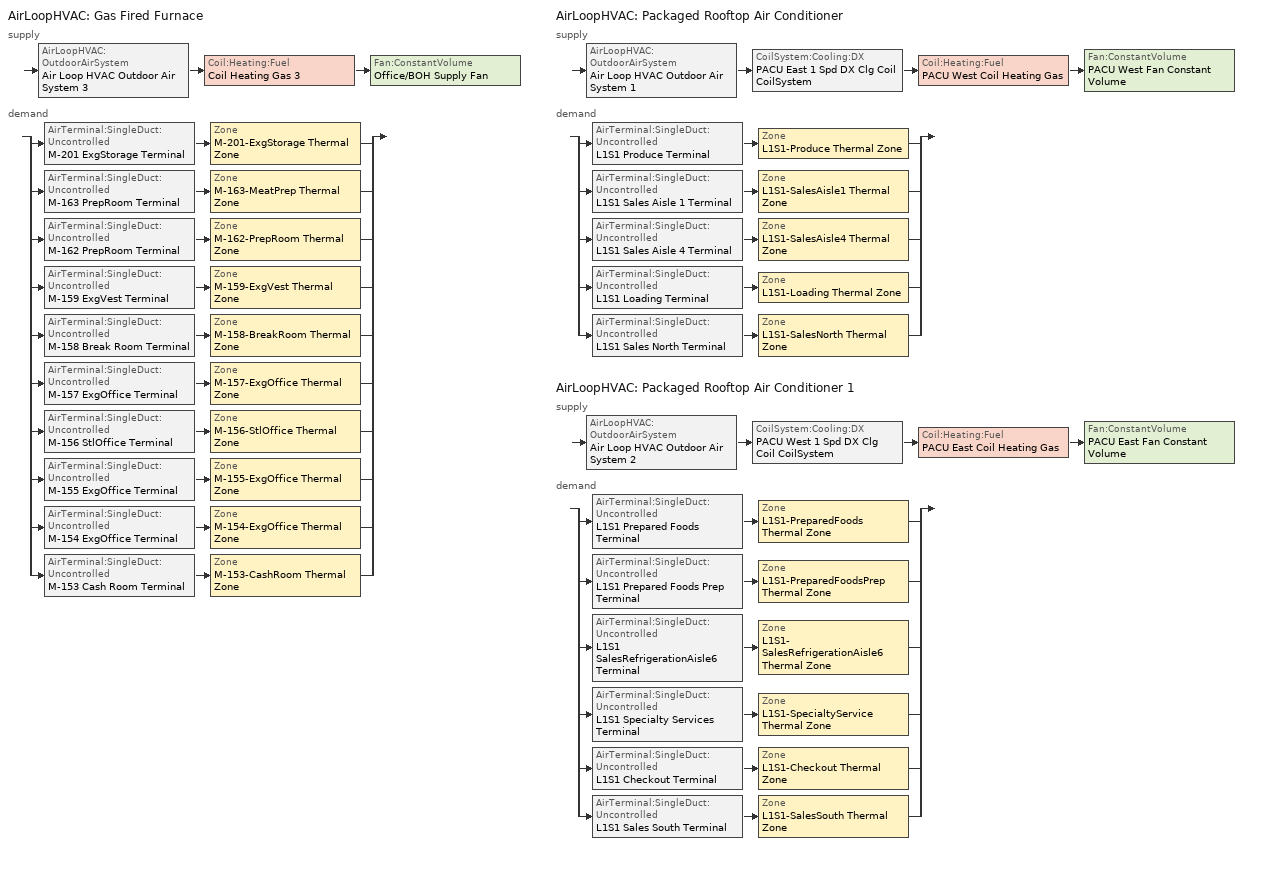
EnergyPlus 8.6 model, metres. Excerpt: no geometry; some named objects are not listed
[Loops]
AirLoopHVAC 'Gas Fired Furnace'
 supply: AirLoopHVAC:OutdoorAirSystem 'Air Loop HVAC Outdoor Air System 3' > Coil:Heating:Fuel 'Coil Heating Gas 3' > Fan:ConstantVolume 'Office/BOH Supply Fan'
 demand: split
  | AirTerminal:SingleDuct:Uncontrolled 'M-201 ExgStorage Terminal' > Zone 'M-201-ExgStorage Thermal Zone'
  | AirTerminal:SingleDuct:Uncontrolled 'M-163 PrepRoom Terminal' > Zone 'M-163-MeatPrep Thermal Zone'
  | AirTerminal:SingleDuct:Uncontrolled 'M-162 PrepRoom Terminal' > Zone 'M-162-PrepRoom Thermal Zone'
  | AirTerminal:SingleDuct:Uncontrolled 'M-159 ExgVest Terminal' > Zone 'M-159-ExgVest Thermal Zone'
  | AirTerminal:SingleDuct:Uncontrolled 'M-158 Break Room Terminal' > Zone 'M-158-BreakRoom Thermal Zone'
  | AirTerminal:SingleDuct:Uncontrolled 'M-157 ExgOffice Terminal' > Zone 'M-157-ExgOffice Thermal Zone'
  | AirTerminal:SingleDuct:Uncontrolled 'M-156 StlOffice Terminal' > Zone 'M-156-StlOffice Thermal Zone'
  | AirTerminal:SingleDuct:Uncontrolled 'M-155 ExgOffice Terminal' > Zone 'M-155-ExgOffice Thermal Zone'
  | AirTerminal:SingleDuct:Uncontrolled 'M-154 ExgOffice Terminal' > Zone 'M-154-ExgOffice Thermal Zone'
  | AirTerminal:SingleDuct:Uncontrolled 'M-153 Cash Room Terminal' > Zone 'M-153-CashRoom Thermal Zone'
AirLoopHVAC 'Packaged Rooftop Air Conditioner'
 supply: AirLoopHVAC:OutdoorAirSystem 'Air Loop HVAC Outdoor Air System 1' > CoilSystem:Cooling:DX 'PACU East 1 Spd DX Clg Coil CoilSystem' > Coil:Heating:Fuel 'PACU West Coil Heating Gas' > Fan:ConstantVolume 'PACU West Fan Constant Volume'
 demand: split
  | AirTerminal:SingleDuct:Uncontrolled 'L1S1 Produce Terminal' > Zone 'L1S1-Produce Thermal Zone'
  | AirTerminal:SingleDuct:Uncontrolled 'L1S1 Sales Aisle 1 Terminal' > Zone 'L1S1-SalesAisle1 Thermal Zone'
  | AirTerminal:SingleDuct:Uncontrolled 'L1S1 Sales Aisle 4 Terminal' > Zone 'L1S1-SalesAisle4 Thermal Zone'
  | AirTerminal:SingleDuct:Uncontrolled 'L1S1 Loading Terminal' > Zone 'L1S1-Loading Thermal Zone'
  | AirTerminal:SingleDuct:Uncontrolled 'L1S1 Sales North Terminal' > Zone 'L1S1-SalesNorth Thermal Zone'
AirLoopHVAC 'Packaged Rooftop Air Conditioner 1'
 supply: AirLoopHVAC:OutdoorAirSystem 'Air Loop HVAC Outdoor Air System 2' > CoilSystem:Cooling:DX 'PACU West 1 Spd DX Clg Coil CoilSystem' > Coil:Heating:Fuel 'PACU East Coil Heating Gas' > Fan:ConstantVolume 'PACU East Fan Constant Volume'
 demand: split
  | AirTerminal:SingleDuct:Uncontrolled 'L1S1 Prepared Foods Terminal' > Zone 'L1S1-PreparedFoods Thermal Zone'
  | AirTerminal:SingleDuct:Uncontrolled 'L1S1 Prepared Foods Prep Terminal' > Zone 'L1S1-PreparedFoodsPrep Thermal Zone'
  | AirTerminal:SingleDuct:Uncontrolled 'L1S1 SalesRefrigerationAisle6 Terminal' > Zone 'L1S1-SalesRefrigerationAisle6 Thermal Zone'
  | AirTerminal:SingleDuct:Uncontrolled 'L1S1 Specialty Services Terminal' > Zone 'L1S1-SpecialtyService Thermal Zone'
  | AirTerminal:SingleDuct:Uncontrolled 'L1S1 Checkout Terminal' > Zone 'L1S1-Checkout Thermal Zone'
  | AirTerminal:SingleDuct:Uncontrolled 'L1S1 Sales South Terminal' > Zone 'L1S1-SalesSouth Thermal Zone'
[ZoneList]
Sales Aisle Zones: L1-101-SalesAisle1 Thermal Zone, L1-101-SalesAisle10 Thermal Zone, L1-101-SalesAisle2 Thermal Zone, L1-101-SalesAisle3 Thermal Zone, L1-101-SalesAisle4 Thermal Zone, L1-101-SalesAisle5 Thermal Zone, L1-101-SalesAisle6 Thermal Zone, L1-101-SalesAisle7 Thermal Zone, L1-101-SalesAisle8 Thermal Zone, L1-101-SalesAisle9 Thermal Zone, L1-101-SalesAisleBulk Thermal Zone, L1-101-SalesRefrigerationAisle1 Thermal Zone, L1-101-SalesRefrigerationAisle2 Thermal Zone, L1-101-SalesRefrigerationAisle3 Thermal Zone, L1-101-SalesRefrigerationAisle4 Thermal Zone, L1-101-SalesRefrigerationAisle5 Thermal Zone, L1-101-SalesRefrigerationAisle6 Thermal Zone, L1-101-SalesRefrigerationAisle7 Thermal Zone, L1-101-SalesRefrigerationEndcap1 Thermal Zone, L1-101-SalesRefrigerationEndcap2 Thermal Zone, L1-101-SalesRefrigerationEndcap3 Thermal Zone, L1-101-SalesRefrigerationReachInBeer Thermal Zone, L1-101-SalesRefrigerationReachInBeverages Thermal Zone, L1-101-SalesRefrigerationReachInChees Thermal Zone, L1-101-SalesRefrigerationReachInDairy1 Thermal Zone, L1-101-SalesRefrigerationReachInDairy2 Thermal Zone, L1-101-SalesRefrigerationReachInDairy3 Thermal Zone, L1-101-SalesRefrigerationReachInMeatSubstitutes Thermal Zone, L1-101-SalesRefrigerationReachInPrepared Thermal Zone, L1-104-ProduceCoolers1 Thermal Zone, L1-104-ProduceCoolers2 Thermal Zone, L1-104-ProduceCoolers3 Thermal Zone, L1-115-MeatSeafoodCooler Thermal Zone, L1-119-DeliCooler Thermal Zone
Service Bar Zones: L1-116-MeatService Thermal Zone, L1-117-SeafoodSurface Thermal Zone, L1-124-SpecialtyService Thermal Zone, L1-126-BakeryService Thermal Zone, L1-127-Coffee Thermal Zone
BOH Office Zones: L1-102-ReceivingOffice Thermal Zone, M-153-CashRoom Thermal Zone, M-154-ExgOffice Thermal Zone, M-155-ExgOffice Thermal Zone, M-156-StlOffice Thermal Zone, M-157-ExgOffice Thermal Zone
[People] Number of People Calculation Method=Area/Person; Sensible Heat Fraction=autocalculate; Activity Level Schedule=ACTIVITY_SCH; Carbon Dioxide Generation Rate {m3/s-W}=3.82e-08; Enable ASHRAE 55 Comfort Warnings=Yes; Mean Radiant Temperature Calculation Type=ZoneAveraged; Work Efficiency Schedule=WORK_EFF_SCH; Clothing Insulation Calculation Method=DynamicClothingModelASHRAE55; Air Velocity Schedule=AIR_VELO_SCH; Thermal Comfort Model 1 Type=AdaptiveASH55
Name | Zone or ZoneList | Number of People Schedule | Zone Floor Area per Person {m2/person}
Sales Aisle | Sales Aisle Zones | Occupancy_Sales | 5.57364
Service Bars | Service Bar Zones | Occupancy_Sales | 9.2894
BOH Office | BOH Office Zones | Occupancy_Office | 9.2894
[DesignSpecification:OutdoorAir] Outdoor Air Method=Sum; Outdoor Air Flow per Zone {m3/s}=0; Outdoor Air Flow Air Changes per Hour {1/hr}=0
Name | Outdoor Air Flow per Person {m3/s-person} | Outdoor Air Flow per Zone Floor Area {m3/s-m2}
Outdoor Air--Sales | 0 | 0.0015
Outdoor Air--Office | 0.01 | 0
Outdoor Air--BOH | 0 | 0.00075
[Sizing:Zone] Zone Cooling Design Supply Air Temperature Input Method=SupplyAirTemperature; Zone Cooling Design Supply Air Temperature {C}=14; Zone Heating Design Supply Air Temperature Input Method=SupplyAirTemperature; Zone Heating Design Supply Air Temperature {C}=40; Zone Cooling Design Supply Air Humidity Ratio {kgWater/kgDryAir}=0.0085; Zone Heating Design Supply Air Humidity Ratio {kgWater/kgDryAir}=0.008; Cooling Design Air Flow Method=DesignDay; Heating Design Air Flow Method=DesignDay
Name | Design Specification Outdoor Air Object
L1S1-Loading Thermal Zone; L1S1-PreparedFoodsPrep Thermal Zone | Outdoor Air--BOH
L1S1-Produce Thermal Zone; L1S1-SalesAisle1 Thermal Zone; L1S1-SalesAisle4 Thermal Zone; L1S1-SalesNorth Thermal Zone; L1S1-Checkout Thermal Zone; L1S1-PreparedFoods Thermal Zone; L1S1-SalesRefrigerationAisle6 Thermal Zone; L1S1-SalesSouth Thermal Zone; L1S1-SpecialtyService Thermal Zone | Outdoor Air--Sales
M-153-CashRoom Thermal Zone; M-154-ExgOffice Thermal Zone; M-155-ExgOffice Thermal Zone; M-156-StlOffice Thermal Zone; M-157-ExgOffice Thermal Zone; M-158-BreakRoom Thermal Zone; M-159-ExgVest Thermal Zone; M-162-PrepRoom Thermal Zone; M-163-MeatPrep Thermal Zone; M-201-ExgStorage Thermal Zone | Outdoor Air--Office
[Sizing:System] Type of Load to Size On=Sensible; Design Outdoor Air Flow Rate {m3/s}=Autosize; Central Heating Maximum System Air Flow Ratio=1; Preheat Design Temperature {C}=7; Preheat Design Humidity Ratio {kgWater/kgDryAir}=0.008; Precool Design Temperature {C}=12.8; Precool Design Humidity Ratio {kgWater/kgDryAir}=0.008; Central Cooling Design Supply Air Temperature {C}=12.8; Central Heating Design Supply Air Temperature {C}=40; Type of Zone Sum to Use=NonCoincident; 100% Outdoor Air in Cooling=Yes; 100% Outdoor Air in Heating=Yes; Central Cooling Design Supply Air Humidity Ratio {kgWater/kgDryAir}=0.0085; Central Heating Design Supply Air Humidity Ratio {kgWater/kgDryAir}=0.008; Cooling Supply Air Flow Rate Method=DesignDay; Cooling Supply Air Flow Rate {m3/s}=0; Cooling Supply Air Flow Rate Per Floor Area {m3/s-m2}=0.00996765; Cooling Fraction of Autosized Cooling Supply Air Flow Rate=1; Cooling Supply Air Flow Rate Per Unit Cooling Capacity {m3/s-W}=3.94755e-05; Heating Supply Air Flow Rate Method=DesignDay; Heating Supply Air Flow Rate {m3/s}=0; Heating Supply Air Flow Rate Per Floor Area {m3/s-m2}=0.00996765; Heating Fraction of Autosized Heating Supply Air Flow Rate=1; Heating Fraction of Autosized Cooling Supply Air Flow Rate=1; Heating Supply Air Flow Rate Per Unit Heating Capacity {m3/s-W}=3.15882e-05; System Outdoor Air Method=ZoneSum; Zone Maximum Outdoor Air Fraction=1; Cooling Design Capacity Method=CoolingDesignCapacity; Cooling Design Capacity {W}=Autosize; Cooling Design Capacity Per Floor Area {W/m2}=234.7; Fraction of Autosized Cooling Design Capacity=1; Heating Design Capacity Method=HeatingDesignCapacity; Heating Design Capacity {W}=Autosize; Heating Design Capacity Per Floor Area {W/m2}=157; Fraction of Autosized Heating Design Capacity=1; Central Cooling Capacity Control Method=OnOff
Gas Fired Furnace; Packaged Rooftop Air Conditioner; Packaged Rooftop Air Conditioner 1
[ZoneControl:Thermostat]
Name | Zone or ZoneList | Control Type Schedule | Control 1
L1S1-Checkout Thermal Zone Thermostat | L1S1-Checkout Thermal Zone | L1S1-Checkout Thermal Zone Thermostat Schedule | Thermostat Setpoint Dual Setpoint 1
L1S1-Loading Thermal Zone Thermostat | L1S1-Loading Thermal Zone | L1S1-Loading Thermal Zone Thermostat Schedule | Thermostat Setpoint Dual Setpoint 3
L1S1-PreparedFoods Thermal Zone Thermostat | L1S1-PreparedFoods Thermal Zone | L1S1-PreparedFoods Thermal Zone Thermostat Schedule | Thermostat Setpoint Dual Setpoint 7
L1S1-PreparedFoodsPrep Thermal Zone Thermostat | L1S1-PreparedFoodsPrep Thermal Zone | L1S1-PreparedFoodsPrep Thermal Zone Thermostat Schedule | Thermostat Setpoint Dual Setpoint 4
L1S1-Produce Thermal Zone Thermostat | L1S1-Produce Thermal Zone | L1S1-Produce Thermal Zone Thermostat Schedule | Thermostat Setpoint Dual Setpoint 9
L1S1-SalesAisle1 Thermal Zone Thermostat | L1S1-SalesAisle1 Thermal Zone | L1S1-SalesAisle1 Thermal Zone Thermostat Schedule | Thermostat Setpoint Dual Setpoint 10
L1S1-SalesAisle4 Thermal Zone Thermostat | L1S1-SalesAisle4 Thermal Zone | L1S1-SalesAisle4 Thermal Zone Thermostat Schedule | Thermostat Setpoint Dual Setpoint 11
L1S1-SalesNorth Thermal Zone Thermostat | L1S1-SalesNorth Thermal Zone | L1S1-SalesNorth Thermal Zone Thermostat Schedule | Thermostat Setpoint Dual Setpoint 2
L1S1-SalesRefrigerationAisle6 Thermal Zone Thermostat | L1S1-SalesRefrigerationAisle6 Thermal Zone | L1S1-SalesRefrigerationAisle6 Thermal Zone Thermostat Schedule | Thermostat Setpoint Dual Setpoint 12
L1S1-SalesSouth Thermal Zone Thermostat | L1S1-SalesSouth Thermal Zone | L1S1-SalesSouth Thermal Zone Thermostat Schedule | Thermostat Setpoint Dual Setpoint 5
L1S1-SpecialtyService Thermal Zone Thermostat | L1S1-SpecialtyService Thermal Zone | L1S1-SpecialtyService Thermal Zone Thermostat Schedule | Thermostat Setpoint Dual Setpoint 8
[ThermostatSetpoint:DualSetpoint] Heating Setpoint Temperature Schedule=HTGSETP_SCH; Cooling Setpoint Temperature Schedule=CLGSETP_SCH
Thermostat Setpoint Dual Setpoint 1; Thermostat Setpoint Dual Setpoint 3; Thermostat Setpoint Dual Setpoint 7; Thermostat Setpoint Dual Setpoint 4; Thermostat Setpoint Dual Setpoint 9; Thermostat Setpoint Dual Setpoint 10; Thermostat Setpoint Dual Setpoint 11; Thermostat Setpoint Dual Setpoint 2; Thermostat Setpoint Dual Setpoint 12; Thermostat Setpoint Dual Setpoint 5; Thermostat Setpoint Dual Setpoint 8
[AirTerminal:SingleDuct:Uncontrolled] Availability Schedule=Always On Discrete; Maximum Air Flow Rate {m3/s}=AutoSize
L1S1 Checkout Terminal; L1S1 Loading Terminal; L1S1 Prepared Foods Terminal; L1S1 Prepared Foods Prep Terminal; L1S1 Produce Terminal; L1S1 Sales Aisle 1 Terminal; L1S1 Sales Aisle 4 Terminal; L1S1 Sales North Terminal; L1S1 SalesRefrigerationAisle6 Terminal; L1S1 Sales South Terminal; L1S1 Specialty Services Terminal; M-153 Cash Room Terminal; M-154 ExgOffice Terminal; M-155 ExgOffice Terminal; M-156 StlOffice Terminal; M-157 ExgOffice Terminal; M-158 Break Room Terminal; M-159 ExgVest Terminal; M-162 PrepRoom Terminal; M-163 PrepRoom Terminal; M-201 ExgStorage Terminal
[Zone equipment]
L1S1-Checkout Thermal Zone: L1S1 Checkout Terminal
L1S1-Loading Thermal Zone: L1S1 Loading Terminal
L1S1-PreparedFoods Thermal Zone: L1S1 Prepared Foods Terminal
L1S1-PreparedFoodsPrep Thermal Zone: L1S1 Prepared Foods Prep Terminal, L1S1 Prepared Foods Prep Exhaust Fan
L1S1-Produce Thermal Zone: L1S1 Produce Terminal
L1S1-SalesAisle1 Thermal Zone: L1S1 Sales Aisle 1 Terminal
L1S1-SalesAisle4 Thermal Zone: L1S1 Sales Aisle 4 Terminal
L1S1-SalesNorth Thermal Zone: L1S1 Sales North Terminal
L1S1-SalesRefrigerationAisle6 Thermal Zone: L1S1 SalesRefrigerationAisle6 Terminal
L1S1-SalesSouth Thermal Zone: L1S1 Sales South Terminal
L1S1-SpecialtyService Thermal Zone: L1S1 Specialty Services Terminal
M-153-CashRoom Thermal Zone: M-153 Cash Room Terminal
M-154-ExgOffice Thermal Zone: M-154 ExgOffice Terminal
M-155-ExgOffice Thermal Zone: M-155 ExgOffice Terminal
M-156-StlOffice Thermal Zone: M-156 StlOffice Terminal
M-157-ExgOffice Thermal Zone: M-157 ExgOffice Terminal
M-158-BreakRoom Thermal Zone: M-158 Break Room Terminal
M-159-ExgVest Thermal Zone: M-159 ExgVest Terminal
M-161-Men Thermal Zone: M 161 Men Exhaust Fan
M-162-PrepRoom Thermal Zone: M-162 PrepRoom Terminal
M-163-MeatPrep Thermal Zone: M-163 PrepRoom Terminal
M-201-ExgStorage Thermal Zone: M-201 ExgStorage Terminal
M-ExgWomen Thermal Zone: M-ExgWomen Exhaust Fan
[Fan:ConstantVolume] Availability Schedule=Always On Discrete; Maximum Flow Rate {m3/s}=AutoSize; Motor In Airstream Fraction=1
Name | Fan Total Efficiency | Pressure Rise {Pa} | Motor Efficiency
Office/BOH Supply Fan; PACU East Fan Constant Volume | 0.7 | 500 | 0.9
PACU West Fan Constant Volume | 0.6 | 1000 | 0.924
[Fan:ZoneExhaust]
L1S1 Prepared Foods Prep Exhaust Fan: Fan Total Efficiency=0.6; Pressure Rise {Pa}=0; System Availability Manager Coupling Mode=Decoupled
[Coil:Cooling:DX:SingleSpeed] Availability Schedule=Always On Discrete 1; Gross Rated Total Cooling Capacity {W}=Autosize; Gross Rated Sensible Heat Ratio=Autosize; Rated Air Flow Rate {m3/s}=Autosize; Rated Evaporator Fan Power Per Volume Flow Rate {W/(m3/s)}=773.3; Total Cooling Capacity Function of Temperature Curve=OS:Curve:Biquadratic 1; Total Cooling Capacity Function of Flow Fraction Curve=OS:Curve:Quadratic 1; Energy Input Ratio Function of Temperature Curve=OS:Curve:Biquadratic 2; Energy Input Ratio Function of Flow Fraction Curve=OS:Curve:Quadratic 2; Part Load Fraction Correlation Curve=OS:Curve:Quadratic 3; Condenser Type=AirCooled; Evaporative Condenser Effectiveness=0; Crankcase Heater Capacity {W}=0; Maximum Outdoor Dry-Bulb Temperature for Crankcase Heater Operation {C}=0; Basin Heater Capacity {W/K}=0; Basin Heater Setpoint Temperature {C}=10
Name | Gross Rated Cooling COP {W/W}
PACU East 1 Spd DX Clg Coil | 3.51
PACU West 1 Spd DX Clg Coil | 3.11
[Coil:Heating:Fuel] Availability Schedule=Always On Discrete; Fuel Type=NaturalGas; Burner Efficiency=0.8; Nominal Capacity {W}=AutoSize; Parasitic Electric Load {W}=0; Parasitic Fuel Load {W}=0
Coil Heating Gas 3; PACU West Coil Heating Gas; PACU East Coil Heating Gas
[CoilSystem:Cooling:DX] Availability Schedule=Always On Discrete 1
Name | Cooling Coil
PACU East 1 Spd DX Clg Coil CoilSystem | PACU East 1 Spd DX Clg Coil
PACU West 1 Spd DX Clg Coil CoilSystem | PACU West 1 Spd DX Clg Coil
[Controller:OutdoorAir] Minimum Outdoor Air Flow Rate {m3/s}=Autosize; Maximum Outdoor Air Flow Rate {m3/s}=Autosize; Economizer Control Type=NoEconomizer; Economizer Control Action Type=ModulateFlow; Economizer Maximum Limit Dry-Bulb Temperature {C}=28; Economizer Maximum Limit Enthalpy {J/kg}=64000; Economizer Minimum Limit Dry-Bulb Temperature {C}=-100; Lockout Type=NoLockout; Minimum Limit Type=FixedMinimum; High Humidity Control=No; Control High Indoor Humidity Based on Outdoor Humidity Ratio=Yes; Heat Recovery Bypass Control Type=BypassWhenWithinEconomizerLimits
Name | Mechanical Ventilation Controller
Controller Outdoor Air 3 | Controller Mechanical Ventilation 3
Controller Outdoor Air 1 | Controller Mechanical Ventilation 1
Controller Outdoor Air 2 | Controller Mechanical Ventilation 2
[Controller:MechanicalVentilation] Availability Schedule=Always On Discrete; Demand Controlled Ventilation=No; System Outdoor Air Method=ZoneSum
Name | Zone 1
Controller Mechanical Ventilation 3 | Sales Aisle Zones
Controller Mechanical Ventilation 1 | Service Bar Zones
Controller Mechanical Ventilation 2 | BOH Office Zones
[AirLoopHVAC] Design Supply Air Flow Rate {m3/s}=AutoSize
Gas Fired Furnace; Packaged Rooftop Air Conditioner; Packaged Rooftop Air Conditioner 1
[SetpointManager:SingleZone:Reheat] Control Variable=Temperature; Minimum Supply Air Temperature {C}=-99; Maximum Supply Air Temperature {C}=99
Name | Control Zone | Setpoint Node or NodeList
Setpoint Manager Single Zone Reheat 3 | M-201-ExgStorage Thermal Zone | BOH Heating Setpoint Node
Setpoint Manager Single Zone Reheat 1 | L1S1-SalesAisle4 Thermal Zone | PACU West Setpoint Node
Setpoint Manager Single Zone Reheat 2 | L1S1-Checkout Thermal Zone | PACU East Setpoint Node
[SetpointManager:MixedAir] Control Variable=Temperature
Name | Setpoint Node or NodeList
BOH Pre-Furnace Node OS Default SPM | BOH Pre-Furnace Node
BOH Pre-Fan Node OS Default SPM | BOH Pre-Fan Node
PACU West Pre Coil Node OS Default SPM | PACU West Pre Coil Node
Node 7 OS Default SPM; Node 8 OS Default SPM
PACU West Pre-Fan Node OS Default SPM | PACU West Pre-Fan Node
PACU East Pre-Coil Node OS Default SPM | PACU East Pre-Coil Node
PACU East Pre-Fan Node OS Default SPM | PACU East Pre-Fan Node
[Schedule:Day:Interval]
Schedule Day 1: No, 06:00, 15.6, 22:00, 21, 24:00, 15.6
Schedule Day 3: No, 24:00, 15.6
Schedule Day 2: No, 06:00, 24, 22:00, 30, 24:00, 24
Schedule Day 5: No, 24:00, 30
[Schedule:Week:Daily]
Schedule:Week:Daily {e560cc63-bda5-4bbf-a679-93ac803cdf5b}: Schedule Day 1, Schedule Day 1, Schedule Day 1, Schedule Day 1, Schedule Day 1, Schedule Day 1, Schedule Day 1, Schedule Day 1, Schedule Day 1, Schedule Day 3, Schedule Day 1, Schedule Day 1
Schedule:Week:Daily {572569d1-4d4f-44fd-825a-43dd7b9226f6}: Schedule Day 2, Schedule Day 2, Schedule Day 2, Schedule Day 2, Schedule Day 2, Schedule Day 2, Schedule Day 2, Schedule Day 2, Schedule Day 2, Schedule Day 5, Schedule Day 2, Schedule Day 2
[Schedule:Year]
HTGSETP_SCH: Schedule:Week:Daily {e560cc63-bda5-4bbf-a679-93ac803cdf5b}, 1, 1, 12, 31
CLGSETP_SCH: Schedule:Week:Daily {572569d1-4d4f-44fd-825a-43dd7b9226f6}, 1, 1, 12, 31
[Schedule:Compact]
ACTIVITY_SCH: Through: 12/31, For: AllDays, Until: 24:00, 120
AIR_VELO_SCH: Through: 12/31, For: AllDays, Until: 24:00, 0.2
Occupancy_Sales; Occupancy_Office: Through: 12/31, For: Weekdays, Until: 06:00, 0, Until: 08:00, 0.1, Until: 09:00, 0.2, Until: 11:00, 0.5, Until: 15:00, 0.7, Until: 16:00, 0.8, Until: 17:00, 0.7, Until: 19:00, 0.5, Until: 22:00, 0.3, Until: 24:00, 0, For: SummerDesignDay, Until: 24:00, 1, For: Saturday, Until: 06:00, 0, Until: 08:00, 0.1, Until: 09:00, 0.2, Until: 10:00, 0.5, Until: 11:00, 0.6, Until: 17:00, 0.8, Until: 18:00, 0.6, Until: 21:00, 0.2, Until: 22:00, 0.1, Until: 24:00, 0, For: WinterDesignDay, Until: 24:00, 0, For: Sunday Holidays AllOtherDays, Until: 06:00, 0, Until: 10:00, 0.1, Until: 12:00, 0.2, Until: 17:00, 0.4, Until: 18:00, 0.2, Until: 22:00, 0.1, Until: 24:00, 0
WORK_EFF_SCH: Through: 12/31, For: AllDays, Until: 24:00, 0
L1S1-Checkout Thermal Zone Thermostat Schedule; L1S1-Loading Thermal Zone Thermostat Schedule; L1S1-PreparedFoods Thermal Zone Thermostat Schedule; L1S1-PreparedFoodsPrep Thermal Zone Thermostat Schedule; L1S1-Produce Thermal Zone Thermostat Schedule; L1S1-SalesAisle1 Thermal Zone Thermostat Schedule; L1S1-SalesAisle4 Thermal Zone Thermostat Schedule; L1S1-SalesNorth Thermal Zone Thermostat Schedule; L1S1-SalesRefrigerationAisle6 Thermal Zone Thermostat Schedule; L1S1-SalesSouth Thermal Zone Thermostat Schedule; L1S1-SpecialtyService Thermal Zone Thermostat Schedule: Through: 12/31, For: AllDays, Until: 24:00, 4
[Schedule:Constant] Hourly Value=1
Always On Discrete; Always On Discrete 1
[Curve:Quadratic]
Name | Coefficient1 Constant | Coefficient2 x | Coefficient3 x**2 | Minimum Value of x | Maximum Value of x
OS:Curve:Quadratic 1 | 0.77136 | 0.34053 | -0.11088 | 0.75918 | 1.13877
OS:Curve:Quadratic 2 | 1.2055 | -0.32953 | 0.12308 | 0.75918 | 1.13877
OS:Curve:Quadratic 3 | 0.771 | 0.229 | 0 | 0 | 1
[Curve:Biquadratic] Minimum Value of x=17; Maximum Value of x=22; Minimum Value of y=13; Maximum Value of y=46
Name | Coefficient1 Constant | Coefficient2 x | Coefficient3 x**2 | Coefficient4 y | Coefficient5 y**2 | Coefficient6 x*y
OS:Curve:Biquadratic 1 | 0.42415 | 0.04426 | -0.00042 | 0.00333 | -8e-005 | -0.00021
OS:Curve:Biquadratic 2 | 1.23649 | -0.02431 | 0.00057 | -0.01434 | 0.00063 | -0.00038
